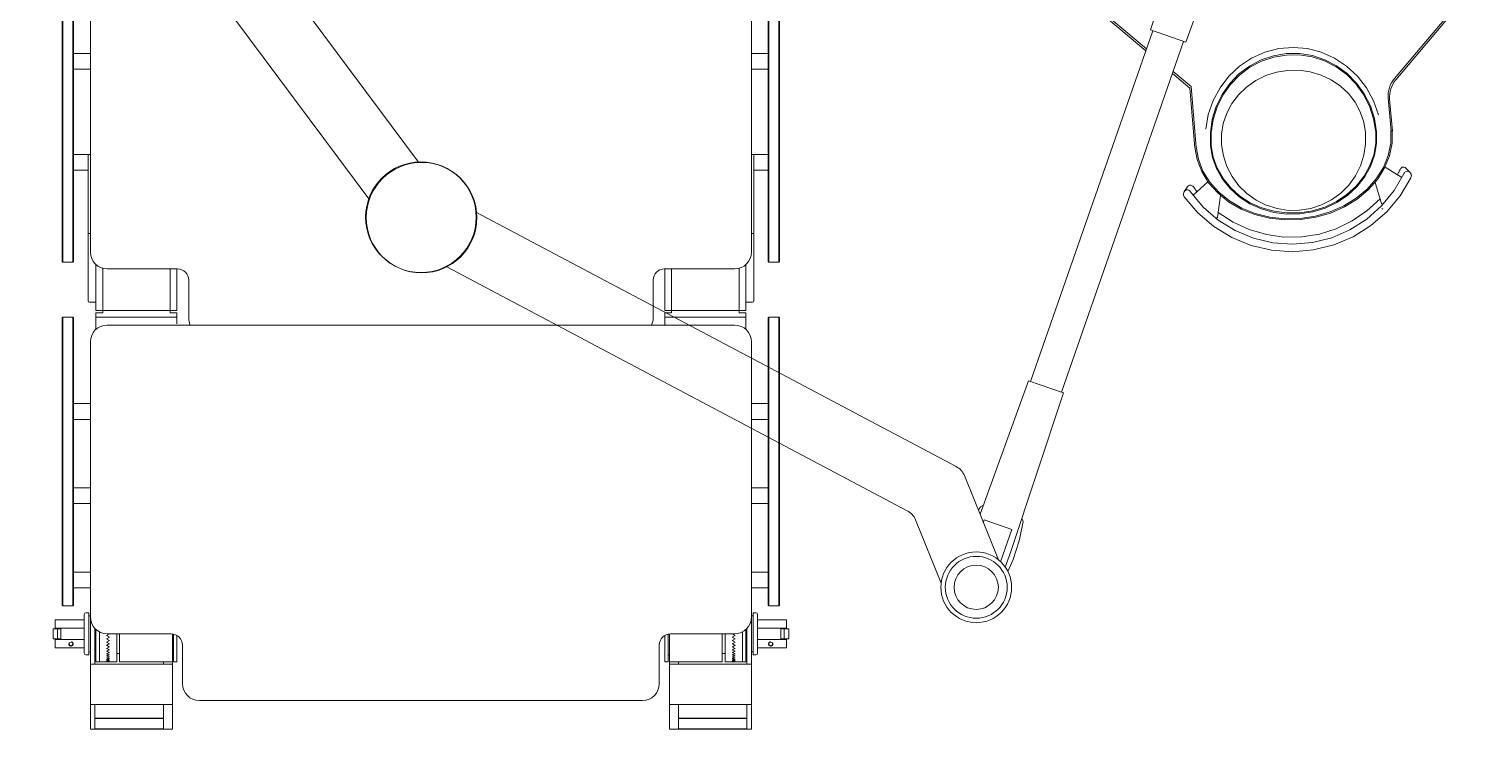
# Model space of a CAD drawing. Header units: millimetres. Extents: x 1448174 to 1599581, y -224422 to -106989.
# Drawn here: x 1488700 to 1489796, y -135425 to -134891 of the extents above; entities that cross this region are included whole.
import ezdxf

# ---------------------------------------------------------------- set-up
doc = ezdxf.new("R2010")
doc.units = ezdxf.units.MM
doc.header["$LTSCALE"] = 600
doc.header["$MEASUREMENT"] = 0
doc.layers.add('furniture', color=30, linetype='Continuous', lineweight=9)

msp = doc.modelspace()

# ---------------------------------------------------------------- linework, layer by layer
at = {"layer": 'furniture'}
for p, q in [((1488997.1303, -134992.5676), (1488663.6618, -134544.0709)), ((1488959.2531, -135020.7303), (1488625.7846, -134572.2336)), ((1488747.1656, -134742.7742), (1488747.1656, -135061.2325)), ((1489250.883, -134742.7742), (1489250.883, -135061.2325)), ((1488725.7639, -135068.5091), (1488725.7639, -134767.1722)), ((1488726.1919, -135068.9371), (1488726.1919, -134766.7442)), ((1488733.8966, -134766.7442), (1488733.8966, -135068.9371)), ((1488734.3246, -134767.1722), (1488734.3246, -135068.5091)), ((1489263.7241, -134767.1722), (1489263.7241, -135068.5091)), ((1489264.1521, -134766.7442), (1489264.1521, -135068.9371)), ((1489271.8567, -135068.9371), (1489271.8567, -134766.7442)), ((1489272.2848, -135068.5091), (1489272.2848, -134767.1722)), ((1489595.5701, -134770.318), (1489555.0627, -134891.8709)), ((1489581.8099, -134901.1771), (1489625.5013, -134780.7321)), ((1489794.4616, -134865.412), (1489740.803, -134928.9801)), ((1489741.8961, -134929.9028), (1489795.5546, -134866.3346)), ((1489508.5265, -134871.6775), (1489551.309, -134907.7892)), ((1489551.8124, -134906.3423), (1489509.4492, -134870.5845)), ((1489556.6548, -134892.4248), (1489463.5927, -135159.8961)), ((1489580.2177, -134900.6231), (1489487.1558, -135168.0946)), ((1489581.8099, -134901.1771), (1489555.0627, -134891.8709)), ((1488734.3246, -134909.708), (1488734.3246, -134921.693)), ((1488747.1656, -134909.708), (1488734.3246, -134909.708)), ((1489250.883, -134909.708), (1489263.7241, -134909.708)), ((1489263.7241, -134909.708), (1489263.7241, -134921.693)), ((1489632.03, -134913.3101), (1489642.0521, -134908.8146)), ((1489639.1697, -134914.734), (1489648.6309, -134911.5391)), ((1489639.4637, -134915.738), (1489648.8257, -134912.5911)), ((1489642.0521, -134908.8146), (1489652.6551, -134906.0694)), ((1489648.6309, -134911.5391), (1489658.4695, -134909.9023)), ((1489648.8257, -134912.5911), (1489658.5604, -134910.9764)), ((1489652.6551, -134906.0694), (1489663.558, -134905.1476)), ((1489658.4695, -134909.9023), (1489668.4433, -134909.8638)), ((1489658.5604, -134910.9764), (1489668.428, -134910.9336)), ((1489663.558, -134905.1476), (1489674.4714, -134906.0735)), ((1489668.428, -134910.9336), (1489678.1855, -134912.464)), ((1489668.4433, -134909.8638), (1489678.3068, -134911.4248)), ((1489674.4714, -134906.0735), (1489685.106, -134908.8222)), ((1489678.1855, -134912.464), (1489687.5928, -134915.5296)), ((1489678.3068, -134911.4248), (1489687.8168, -134914.5468)), ((1489685.106, -134908.8222), (1489695.1797, -134913.3215)), ((1488734.3246, -134921.693), (1488747.1656, -134921.693)), ((1489263.7241, -134921.693), (1489250.883, -134921.693)), ((1489585.8218, -134935.0489), (1489572.2312, -134923.5773)), ((1489614.7693, -134927.0321), (1489622.8546, -134919.4367)), ((1489622.2963, -134925.4473), (1489630.3188, -134919.4085)), ((1489622.7647, -134926.2829), (1489630.7047, -134920.3398)), ((1489622.8546, -134919.4367), (1489632.03, -134913.3101)), ((1489630.3188, -134919.4085), (1489639.1697, -134914.734)), ((1489630.7047, -134920.3398), (1489639.4637, -134915.738)), ((1489651.0262, -134924.0934), (1489659.5539, -134922.7264)), ((1489659.5539, -134922.7264), (1489668.19, -134922.6422)), ((1489668.19, -134922.6422), (1489676.7219, -134923.8426)), ((1489687.5928, -134915.5296), (1489696.418, -134920.0552)), ((1489687.8168, -134914.5468), (1489696.7395, -134919.1527)), ((1489695.1797, -134913.3215), (1489704.4256, -134919.4513)), ((1489696.418, -134920.0552), (1489704.4441, -134925.9292)), ((1489696.7395, -134919.1527), (1489704.8549, -134925.1295)), ((1489704.4256, -134919.4513), (1489712.5983, -134927.0496)), ((1489571.7277, -134925.0242), (1489584.8992, -134936.1419)), ((1489607.9886, -134935.8947), (1489614.7693, -134927.0321)), ((1489609.501, -134940.9933), (1489615.2996, -134932.7018)), ((1489610.098, -134941.5787), (1489615.8389, -134933.4211)), ((1489615.2996, -134932.7018), (1489622.2963, -134925.4473)), ((1489615.8389, -134933.4211), (1489622.7647, -134926.2829)), ((1489628.1496, -134935.4014), (1489635.1283, -134930.5099)), ((1489635.1283, -134930.5099), (1489642.817, -134926.7093)), ((1489642.817, -134926.7093), (1489651.0262, -134924.0934)), ((1489676.7219, -134923.8426), (1489684.9396, -134926.2983)), ((1489684.9396, -134926.2983), (1489692.6407, -134929.9485)), ((1489692.6407, -134929.9485), (1489699.6354, -134934.7038)), ((1489699.6354, -134934.7038), (1489705.7517, -134940.4467)), ((1489704.4441, -134925.9292), (1489711.4731, -134933.007)), ((1489704.8549, -134925.1295), (1489711.9633, -134932.3297)), ((1489711.4731, -134933.007), (1489717.3323, -134941.1143)), ((1489711.9633, -134932.3297), (1489717.8897, -134940.576)), ((1489712.5983, -134927.0496), (1489719.4809, -134935.9147)), ((1489584.8992, -134936.1419), (1489588.75, -134981.6848)), ((1489585.8218, -134935.0489), (1489589.7578, -134981.5996)), ((1489602.6921, -134945.7896), (1489607.9886, -134935.8947)), ((1489605.0434, -134950.1177), (1489609.501, -134940.9933)), ((1489605.6833, -134950.5547), (1489610.098, -134941.5787)), ((1489616.9874, -134947.952), (1489622.0526, -134941.2637)), ((1489622.0526, -134941.2637), (1489628.1496, -134935.4014)), ((1489705.7517, -134940.4467), (1489710.8388, -134947.036)), ((1489717.3323, -134941.1143), (1489721.8772, -134950.0516)), ((1489717.8897, -134940.576), (1489722.488, -134949.6657)), ((1489719.4809, -134935.9147), (1489724.8912, -134945.8114)), ((1489736.1041, -134943.7324), (1489738.2444, -134969.0445)), ((1489737.1972, -134944.6551), (1489739.2523, -134968.9592)), ((1489597.0707, -134967.606), (1489599.0203, -134956.4543)), ((1489599.0203, -134956.4543), (1489602.6921, -134945.7896)), ((1489602.0365, -134959.8503), (1489605.0434, -134950.1177)), ((1489602.7035, -134960.1281), (1489605.6833, -134950.5547)), ((1489610.4229, -134963.1325), (1489613.0788, -134955.3019)), ((1489613.0788, -134955.3019), (1489616.9874, -134947.952)), ((1489710.8388, -134947.036), (1489714.7717, -134954.3093)), ((1489714.7717, -134954.3093), (1489717.4534, -134962.0878)), ((1489721.8772, -134950.0516), (1489724.9959, -134959.5988)), ((1489722.488, -134949.6657), (1489725.6453, -134959.3746)), ((1489724.8912, -134945.8114), (1489728.6856, -134956.4775)), ((1489600.5544, -134969.9514), (1489602.0365, -134959.8503)), ((1489601.2321, -134970.0634), (1489602.7035, -134960.1281)), ((1489609.0855, -134971.2506), (1489610.4229, -134963.1325)), ((1489717.4534, -134962.0878), (1489718.8178, -134970.1795)), ((1489724.9959, -134959.5988), (1489726.6118, -134969.5206)), ((1489725.6453, -134959.3746), (1489727.2836, -134969.4637)), ((1488734.3246, -134973.9161), (1488734.3246, -134985.9011)), ((1489263.7241, -134973.9161), (1489263.7241, -134985.9011)), ((1489600.6334, -134980.1725), (1489600.5544, -134969.9514)), ((1489601.3051, -134980.1157), (1489601.2321, -134970.0634)), ((1489609.0992, -134979.4566), (1489609.0855, -134971.2506)), ((1489718.8178, -134970.1795), (1489718.8638, -134978.7682)), ((1489726.5871, -134978.4181), (1489725.0205, -134987.2271)), ((1489727.262, -134978.4953), (1489725.6818, -134987.4362)), ((1489726.6118, -134969.5206), (1489726.5871, -134978.4181)), ((1489727.2836, -134969.4637), (1489727.262, -134978.4953)), ((1489738.0909, -134978.1167), (1489736.1545, -134987.6117)), ((1489739.0983, -134978.1739), (1489737.1366, -134987.8099)), ((1489738.2017, -134968.5406), (1489738.0909, -134978.1167)), ((1489739.2096, -134968.4553), (1489739.0983, -134978.1739)), ((1488747.1656, -134986.7543), (1488734.3246, -134986.7543)), ((1488745.4535, -134986.7543), (1488745.4535, -135098.4715)), ((1489250.883, -134986.7543), (1489263.7241, -134986.7543)), ((1489252.5952, -134986.7543), (1489252.5952, -135098.4715)), ((1489590.4489, -134990.7428), (1489588.7075, -134981.1809)), ((1489591.4324, -134990.5173), (1489589.7151, -134981.0956)), ((1489602.1711, -134989.0721), (1489600.6334, -134980.1725)), ((1489602.8234, -134988.8828), (1489601.3051, -134980.1157)), ((1489605.2302, -134997.6208), (1489602.1711, -134989.0721)), ((1489605.8469, -134997.3036), (1489602.8234, -134988.8828)), ((1489610.4959, -134987.9311), (1489609.0992, -134979.4566)), ((1489613.209, -134996.0827), (1489610.4959, -134987.9311)), ((1489717.5579, -134987.2596), (1489714.932, -134995.4447)), ((1489718.8638, -134978.7682), (1489717.5579, -134987.2596)), ((1489725.0205, -134987.2271), (1489721.9502, -134995.7305)), ((1489725.6818, -134987.4362), (1489722.5816, -134996.0664)), ((1489736.1545, -134987.6117), (1489732.4406, -134996.7918)), ((1489737.1366, -134987.8099), (1489733.3732, -134997.1259)), ((1488734.3246, -134998.7393), (1488745.4535, -134998.7393)), ((1489263.7241, -134998.7393), (1489252.5952, -134998.7393)), ((1489594.0005, -134999.9127), (1489590.4489, -134990.7428)), ((1489594.9355, -134999.5526), (1489591.4324, -134990.5173)), ((1489599.2748, -135008.4645), (1489594.0005, -134999.9127)), ((1489600.1381, -135007.9786), (1489594.9355, -134999.5526)), ((1489609.7353, -135005.6081), (1489605.2302, -134997.6208)), ((1489610.3013, -135005.1707), (1489605.8469, -134997.3036)), ((1489617.1719, -135003.7107), (1489613.209, -134996.0827)), ((1489714.932, -134995.4447), (1489711.0512, -135003.1216)), ((1489721.9502, -134995.7305), (1489717.452, -135003.7189)), ((1489722.5816, -134996.0664), (1489718.0379, -135004.1735)), ((1489732.4406, -134996.7918), (1489727.0403, -135005.4308)), ((1489733.3732, -134997.1259), (1489727.9006, -135005.8926)), ((1489733.7445, -134996.3861), (1489746.5292, -135004.4269)), ((1489744.1963, -135000.2346), (1489743.9827, -135000.6447)), ((1489744.4079, -134999.8234), (1489744.1963, -135000.2346)), ((1489744.6175, -134999.4109), (1489744.4079, -134999.8234)), ((1489744.8249, -134998.9976), (1489744.6175, -134999.4109)), ((1489745.0303, -134998.5832), (1489744.8249, -134998.9976)), ((1489745.2336, -134998.1677), (1489745.0303, -134998.5832)), ((1489748.8965, -134996.6985), (1489752.7615, -135000.5802)), ((1489580.6228, -135015.1352), (1489583.7813, -135010.6597)), ((1489587.4126, -135017.8809), (1489598.7423, -135007.739)), ((1489587.5357, -135011.333), (1489587.6388, -135011.493)), ((1489606.1417, -135016.1879), (1489599.2748, -135008.4645)), ((1489606.9122, -135015.5881), (1489600.1381, -135007.9786)), ((1489615.5757, -135012.8373), (1489609.7353, -135005.6081)), ((1489616.0769, -135012.2905), (1489610.3013, -135005.1707)), ((1489622.2867, -135010.6271), (1489617.1719, -135003.7107)), ((1489628.4277, -135016.6619), (1489622.2867, -135010.6271)), ((1489706.0106, -135010.102), (1489699.9346, -135016.2134)), ((1489711.6367, -135010.9957), (1489704.6474, -135017.3817)), ((1489711.0512, -135003.1216), (1489706.0106, -135010.102)), ((1489717.452, -135003.7189), (1489711.6367, -135010.9957)), ((1489718.0379, -135004.1735), (1489712.1627, -135011.5579)), ((1489727.0403, -135005.4308), (1489720.0869, -135013.3159)), ((1489727.9006, -135005.8926), (1489720.8535, -135013.8943)), ((1489730.945, -135024.0979), (1489726.0749, -135008.2245)), ((1489748.1323, -135001.1933), (1489740.5863, -135014.3302)), ((1489743.3293, -135001.869), (1489743.1074, -135002.2747)), ((1489743.5491, -135001.4619), (1489743.3293, -135001.869)), ((1489743.7669, -135001.054), (1489743.5491, -135001.4619)), ((1489743.9827, -135000.6447), (1489743.7669, -135001.054)), ((1489753.3528, -135004.5349), (1489745.1742, -135018.2768)), ((1489591.0739, -135031.3065), (1489580.7039, -135019.1332)), ((1489584.9888, -135014.5299), (1489585.4895, -135015.2477)), ((1489595.1773, -135026.8955), (1489585.4895, -135015.2477)), ((1489587.9089, -135011.8684), (1489587.6388, -135011.493)), ((1489588.1811, -135012.2424), (1489587.9089, -135011.8684)), ((1489588.455, -135012.6151), (1489588.1811, -135012.2424)), ((1489588.7307, -135012.9864), (1489588.455, -135012.6151)), ((1489589.0084, -135013.3563), (1489588.7307, -135012.9864)), ((1489589.288, -135013.7249), (1489589.0084, -135013.3563)), ((1489589.5694, -135014.0919), (1489589.288, -135013.7249)), ((1489589.8525, -135014.4577), (1489589.5694, -135014.0919)), ((1489590.1376, -135014.822), (1489589.8525, -135014.4577)), ((1489590.4245, -135015.1847), (1489590.1376, -135014.822)), ((1489606.0784, -135034.6559), (1489608.2274, -135018.0882)), ((1489614.4324, -135022.8926), (1489606.1417, -135016.1879)), ((1489615.091, -135022.1938), (1489606.9122, -135015.5881)), ((1489624.473, -135027.6329), (1489615.091, -135022.1938)), ((1489622.6075, -135019.1302), (1489615.5757, -135012.8373)), ((1489623.0316, -135018.4876), (1489616.0769, -135012.2905)), ((1489630.6574, -135024.3319), (1489622.6075, -135019.1302)), ((1489630.994, -135023.6094), (1489623.0316, -135018.4876)), ((1489635.4436, -135021.6664), (1489628.4277, -135016.6619)), ((1489643.1616, -135025.5172), (1489635.4436, -135021.6664)), ((1489692.9729, -135021.3054), (1489685.2966, -135025.253)), ((1489699.9346, -135016.2134), (1489692.9729, -135021.3054)), ((1489704.6474, -135017.3817), (1489696.656, -135022.7197)), ((1489705.1005, -135018.0374), (1489697.0253, -135023.4528)), ((1489711.7512, -135020.2532), (1489702.2388, -135026.0716)), ((1489712.4054, -135020.9338), (1489702.7645, -135026.8376)), ((1489712.1627, -135011.5579), (1489705.1005, -135018.0374)), ((1489720.0869, -135013.3159), (1489711.7512, -135020.2532)), ((1489720.8535, -135013.8943), (1489712.4054, -135020.9338)), ((1489729.8689, -135020.5903), (1489719.9283, -135029.8166)), ((1489740.5863, -135014.3302), (1489731.0384, -135026.0917)), ((1489745.1742, -135018.2768), (1489734.933, -135030.5575)), ((1489040.9732, -135030.7913), (1489406.94, -135224.7997)), ((1489603.2317, -135041.6933), (1489591.0739, -135031.3065)), ((1489606.6011, -135036.8446), (1489595.1773, -135026.8955)), ((1489617.899, -135038.4436), (1489606.5504, -135031.0175)), ((1489623.9425, -135028.4137), (1489614.4324, -135022.8926)), ((1489634.4379, -135032.6149), (1489623.9425, -135028.4137)), ((1489634.8274, -135031.7715), (1489624.473, -135027.6329)), ((1489639.5273, -135028.3145), (1489630.6574, -135024.3319)), ((1489639.7681, -135027.5298), (1489630.994, -135023.6094)), ((1489645.6602, -135035.3931), (1489634.4379, -135032.6149)), ((1489645.8989, -135034.5078), (1489634.8274, -135031.7715)), ((1489648.9987, -135030.9799), (1489639.5273, -135028.3145)), ((1489649.1378, -135030.1523), (1489639.7681, -135027.5298)), ((1489651.3916, -135028.1197), (1489643.1616, -135025.5172)), ((1489658.8386, -135032.2624), (1489648.9987, -135030.9799)), ((1489658.8725, -135031.4122), (1489649.1378, -135030.1523)), ((1489659.9311, -135029.4099), (1489651.3916, -135028.1197)), ((1489668.8044, -135032.1303), (1489658.8386, -135032.2624)), ((1489668.7324, -135031.2785), (1489658.8725, -135031.4122)), ((1489668.5698, -135029.3556), (1489659.9311, -135029.4099)), ((1489677.0949, -135027.9585), (1489668.5698, -135029.3556)), ((1489678.4747, -135029.7547), (1489668.7324, -135031.2785)), ((1489678.6511, -135030.5871), (1489668.8044, -135032.1303)), ((1489685.2966, -135025.253), (1489677.0949, -135027.9585)), ((1489687.8597, -135026.878), (1489678.4747, -135029.7547)), ((1489688.1358, -135027.6708), (1489678.6511, -135030.5871)), ((1489691.7838, -135030.628), (1489680.6437, -135033.8102)), ((1489692.1679, -135031.4606), (1489680.8768, -135034.689)), ((1489696.656, -135022.7197), (1489687.8597, -135026.878)), ((1489697.0253, -135023.4528), (1489688.1358, -135027.6708)), ((1489702.2388, -135026.0716), (1489691.7838, -135030.628)), ((1489702.7645, -135026.8376), (1489692.1679, -135031.4606)), ((1489719.9283, -135029.8166), (1489708.7404, -135037.4814)), ((1489731.0384, -135026.0917), (1489719.7344, -135036.1753)), ((1489734.933, -135030.5575), (1489722.8853, -135041.0704)), ((1489730.945, -135024.0979), (1489732.1798, -135024.8746)), ((1489731.9205, -135028.4154), (1489731.339, -135028.0496)), ((1489616.8736, -135050.034), (1489603.2317, -135041.6933)), ((1489605.0449, -135035.5811), (1489606.0784, -135034.6559)), ((1489619.4675, -135044.8397), (1489606.6011, -135036.8446)), ((1489630.2151, -135044.1211), (1489617.899, -135038.4436)), ((1489643.2313, -135047.9266), (1489630.2151, -135044.1211)), ((1489657.3331, -135036.6796), (1489645.6602, -135035.3931)), ((1489657.4153, -135035.7742), (1489645.8989, -135034.5078)), ((1489669.1691, -135036.443), (1489657.3331, -135036.6796)), ((1489669.0927, -135035.5398), (1489657.4153, -135035.7742)), ((1489680.6437, -135033.8102), (1489669.0927, -135035.5398)), ((1489680.8768, -135034.689), (1489669.1691, -135036.443)), ((1489696.5479, -135043.4185), (1489683.6158, -135047.4989)), ((1489708.7404, -135037.4814), (1489696.5479, -135043.4185)), ((1489719.7344, -135036.1753), (1489706.9644, -135044.3221)), ((1489722.8853, -135041.0704), (1489709.332, -135049.5527)), ((1488745.4535, -135047.1073), (1488747.1656, -135047.1073)), ((1488747.1656, -135057.0344), (1488747.1656, -135054.3006)), ((1489252.5952, -135047.1073), (1489250.883, -135047.1073)), ((1489250.883, -135057.0344), (1489250.883, -135054.3006)), ((1489631.6587, -135056.1203), (1489616.8736, -135050.034)), ((1489633.4456, -135050.6751), (1489619.4675, -135044.8397)), ((1489648.1761, -135054.2008), (1489633.4456, -135050.6751)), ((1489656.6649, -135049.7778), (1489643.2313, -135047.9266)), ((1489663.2802, -135055.3261), (1489648.1761, -135054.2008)), ((1489670.2245, -135049.6342), (1489656.6649, -135049.7778)), ((1489678.3698, -135054.0222), (1489663.2802, -135055.3261)), ((1489683.6158, -135047.4989), (1489670.2245, -135049.6342)), ((1489693.0572, -135050.3224), (1489678.3698, -135054.0222)), ((1489706.9644, -135044.3221), (1489693.0572, -135050.3224)), ((1489709.332, -135049.5527), (1489694.6118, -135055.7924)), ((1489647.2177, -135059.7998), (1489631.6587, -135056.1203)), ((1489663.1617, -135060.9808), (1489647.2177, -135059.7998)), ((1489679.0923, -135059.6339), (1489663.1617, -135060.9808)), ((1489694.6118, -135055.7924), (1489679.0923, -135059.6339)), ((1488726.1919, -135068.9371), (1488725.7639, -135068.5091)), ((1488733.8966, -135068.9371), (1488726.1919, -135068.9371)), ((1488733.8966, -135068.9371), (1488734.3246, -135068.5091)), ((1488751.446, -135105.7481), (1488751.446, -135070.8036)), ((1488756.5824, -135105.7481), (1488756.5824, -135073.6085)), ((1488813.5111, -135074.0735), (1488760.0067, -135074.0735)), ((1488807.9467, -135105.7481), (1488807.9467, -135074.0735)), ((1488813.0831, -135105.7481), (1488813.0831, -135074.0735)), ((1489018.8658, -135072.4936), (1489369.6542, -135258.4555)), ((1489184.5376, -135074.0735), (1489238.042, -135074.0735)), ((1489184.9656, -135074.0735), (1489184.9656, -135105.7481)), ((1489190.102, -135105.7481), (1489190.102, -135074.0735)), ((1489241.4662, -135105.7481), (1489241.4662, -135073.6085)), ((1489246.6027, -135070.8036), (1489246.6027, -135105.7481)), ((1489264.1521, -135068.9371), (1489263.7241, -135068.5091)), ((1489264.1521, -135068.9371), (1489271.8567, -135068.9371)), ((1489271.8567, -135068.9371), (1489272.2848, -135068.5091)), ((1488822.0718, -135111.3766), (1488822.0718, -135082.6342)), ((1489175.9769, -135082.6342), (1489175.9769, -135111.3766)), ((1488746.3096, -135099.3276), (1488751.446, -135099.3276)), ((1488751.446, -135105.7481), (1488754.0142, -135105.7481)), ((1488751.446, -135107.4603), (1488751.446, -135110.8845)), ((1488756.5824, -135107.4603), (1488751.446, -135107.4603)), ((1488754.0142, -135105.7481), (1488756.5824, -135105.7481)), ((1488756.5824, -135105.7481), (1488756.5824, -135107.4603)), ((1488807.9467, -135105.7481), (1488756.5824, -135105.7481)), ((1488807.9467, -135105.7481), (1488807.9467, -135107.4603)), ((1488810.5149, -135105.7481), (1488807.9467, -135105.7481)), ((1488807.9467, -135107.4603), (1488813.0831, -135107.4603)), ((1488813.0831, -135105.7481), (1488810.5149, -135105.7481)), ((1488813.0831, -135110.8845), (1488813.0831, -135107.4603)), ((1489184.9656, -135105.7481), (1489187.5338, -135105.7481)), ((1489184.9656, -135110.8845), (1489184.9656, -135107.4603)), ((1489190.102, -135107.4603), (1489184.9656, -135107.4603)), ((1489187.5338, -135105.7481), (1489190.102, -135105.7481)), ((1489190.102, -135105.7481), (1489241.4662, -135105.7481)), ((1489190.102, -135105.7481), (1489190.102, -135107.4603)), ((1489241.4662, -135105.7481), (1489241.4662, -135107.4603)), ((1489244.0345, -135105.7481), (1489241.4662, -135105.7481)), ((1489241.4662, -135107.4603), (1489246.6027, -135107.4603)), ((1489246.6027, -135105.7481), (1489244.0345, -135105.7481)), ((1489251.7391, -135099.3276), (1489246.6027, -135099.3276)), ((1489246.6027, -135107.4603), (1489246.6027, -135110.8845)), ((1488726.1919, -135110.8845), (1488725.7639, -135111.3126)), ((1488725.7639, -135330.4666), (1488725.7639, -135111.3126)), ((1488726.1919, -135110.8845), (1488733.8966, -135110.8845)), ((1488726.1919, -135330.8947), (1488726.1919, -135110.8845)), ((1488733.8966, -135110.8845), (1488733.8966, -135330.8947)), ((1488734.3246, -135111.3126), (1488733.8966, -135110.8845)), ((1488734.3246, -135111.3126), (1488734.3246, -135330.4666)), ((1488751.446, -135116.021), (1488751.446, -135110.8845)), ((1488751.446, -135110.8845), (1488813.0831, -135110.8845)), ((1488751.446, -135120.1469), (1488751.446, -135110.8845)), ((1488751.446, -135116.021), (1488751.446, -135120.1469)), ((1488760.0067, -135116.877), (1489238.042, -135116.877)), ((1488813.0831, -135116.021), (1488813.0831, -135110.8845)), ((1489246.6027, -135110.8845), (1489184.9656, -135110.8845)), ((1489184.9656, -135116.877), (1489184.9656, -135110.8845)), ((1489246.6027, -135116.021), (1489246.6027, -135110.8845)), ((1489246.6027, -135120.1469), (1489246.6027, -135110.8845)), ((1489246.6027, -135116.021), (1489246.6027, -135120.1469)), ((1489263.7241, -135111.3126), (1489264.1521, -135110.8845)), ((1489263.7241, -135111.3126), (1489263.7241, -135330.4666)), ((1489264.1521, -135110.8845), (1489264.1521, -135330.8947)), ((1489271.8567, -135110.8845), (1489264.1521, -135110.8845)), ((1489271.8567, -135330.8947), (1489271.8567, -135110.8845)), ((1489271.8567, -135110.8845), (1489272.2848, -135111.3126)), ((1489272.2848, -135330.4666), (1489272.2848, -135111.3126)), ((1488747.1656, -135129.7181), (1488747.1656, -135339.4554)), ((1489250.883, -135129.7181), (1489250.883, -135339.4554)), ((1489425.0762, -135261.1325), (1489462.0007, -135159.3423)), ((1489488.7479, -135168.6484), (1489462.0007, -135159.3423)), ((1489488.7479, -135168.6484), (1489448.2405, -135290.2013)), ((1488747.1656, -135176.802), (1488734.3246, -135176.802)), ((1488734.3246, -135176.802), (1488734.3246, -135188.787)), ((1489250.883, -135176.802), (1489263.7241, -135176.802)), ((1489263.7241, -135176.802), (1489263.7241, -135188.787)), ((1488734.3246, -135188.787), (1488747.1656, -135188.787)), ((1489263.7241, -135188.787), (1489250.883, -135188.787)), ((1488747.1656, -135241.0073), (1488734.3246, -135241.0073)), ((1488734.3246, -135241.0073), (1488734.3246, -135252.9922)), ((1489250.883, -135241.0073), (1489263.7241, -135241.0073)), ((1489263.7241, -135241.0073), (1489263.7241, -135252.9922)), ((1489439.1601, -135295.8678), (1489413.121, -135231.6474)), ((1488734.3246, -135252.9922), (1488747.1656, -135252.9922)), ((1489263.7241, -135252.9922), (1489250.883, -135252.9922)), ((1489425.3177, -135255.4596), (1489427.6511, -135254.1085)), ((1489375.8352, -135265.3032), (1489395.4191, -135313.6032)), ((1489427.617, -135267.3989), (1489428.3064, -135265.4174)), ((1489449.322, -135272.7294), (1489428.3064, -135265.4174)), ((1489440.7776, -135297.2869), (1489449.322, -135272.7294)), ((1489457.8463, -135266.7774), (1489456.8554, -135264.2696)), ((1489448.2405, -135290.2013), (1489444.3338, -135301.4294)), ((1488747.1656, -135305.2154), (1488734.3246, -135305.2154)), ((1488734.3246, -135305.2154), (1488734.3246, -135317.2004)), ((1489250.883, -135305.2154), (1489263.7241, -135305.2154)), ((1489263.7241, -135305.2154), (1489263.7241, -135317.2004)), ((1488734.3246, -135317.2004), (1488747.1656, -135317.2004)), ((1489263.7241, -135317.2004), (1489250.883, -135317.2004)), ((1488726.1919, -135330.8947), (1488725.7639, -135330.4666)), ((1488733.8966, -135330.8947), (1488726.1919, -135330.8947)), ((1488733.8966, -135330.8947), (1488734.3246, -135330.4666)), ((1488742.4573, -135367.0636), (1488742.4573, -135337.5293)), ((1488745.8815, -135336.2452), (1488743.7414, -135336.2452)), ((1488745.8815, -135368.3477), (1488745.8815, -135336.2452)), ((1488745.8815, -135365.9936), (1488745.8815, -135338.5993)), ((1488745.8815, -135338.5993), (1488747.1656, -135338.5993)), ((1488747.1656, -135425.0628), (1488747.1656, -135330.895)), ((1489250.883, -135425.0628), (1489250.883, -135330.895)), ((1489252.1671, -135338.5993), (1489250.883, -135338.5993)), ((1489252.1671, -135368.3477), (1489252.1671, -135336.2452)), ((1489252.1671, -135336.2452), (1489254.3073, -135336.2452)), ((1489252.1671, -135365.9936), (1489252.1671, -135338.5993)), ((1489255.5914, -135367.0636), (1489255.5914, -135337.5293)), ((1489264.1521, -135330.8947), (1489263.7241, -135330.4666)), ((1489264.1521, -135330.8947), (1489271.8567, -135330.8947)), ((1489271.8567, -135330.8947), (1489272.2848, -135330.4666)), ((1488718.7344, -135348.4441), (1488718.7344, -135356.1487)), ((1488724.7269, -135348.4441), (1488718.7344, -135348.4441)), ((1488742.4573, -135341.5955), (1488720.4466, -135341.5955)), ((1488720.4466, -135341.5955), (1488720.4466, -135348.4441)), ((1488720.4466, -135348.0161), (1488742.4573, -135348.0161)), ((1488722.1587, -135348.4441), (1488722.1587, -135356.1487)), ((1488724.7269, -135356.5768), (1488724.7269, -135348.0161)), ((1488750.5899, -135348.1857), (1488750.5899, -135375.4107)), ((1488751.446, -135349.0266), (1488751.446, -135373.6982)), ((1488754.0142, -135373.6982), (1488754.0142, -135350.8125)), ((1488754.0142, -135373.6978), (1488754.0142, -135350.8125)), ((1489244.0345, -135373.6978), (1489244.0345, -135350.8125)), ((1489244.0345, -135373.6982), (1489244.0345, -135350.8125)), ((1489246.6027, -135349.0266), (1489246.6027, -135373.6982)), ((1489247.4587, -135348.1857), (1489247.4587, -135375.4107)), ((1489255.5914, -135341.5955), (1489277.6021, -135341.5955)), ((1489277.6021, -135348.0161), (1489255.5914, -135348.0161)), ((1489273.3217, -135356.5768), (1489273.3217, -135348.0161)), ((1489273.3217, -135348.4441), (1489279.3142, -135348.4441)), ((1489275.8899, -135348.4441), (1489275.8899, -135356.1487)), ((1489277.6021, -135341.5955), (1489277.6021, -135348.4441)), ((1489279.3142, -135348.4441), (1489279.3142, -135356.1487)), ((1488718.7344, -135356.1487), (1488724.7269, -135356.1487)), ((1488720.4466, -135356.1487), (1488720.4466, -135362.9973)), ((1488742.4573, -135356.5768), (1488720.4466, -135356.5768)), ((1488761.2908, -135352.468), (1488759.5787, -135353.589)), ((1488759.5787, -135353.589), (1488761.2908, -135354.7064)), ((1488761.2908, -135355.0463), (1488759.5787, -135356.1545)), ((1488759.5787, -135356.1545), (1488761.2908, -135357.2521)), ((1488761.2908, -135357.5846), (1488759.5787, -135358.6639)), ((1488759.5787, -135358.6639), (1488761.2908, -135359.7256)), ((1488761.2908, -135360.0458), (1488759.5787, -135361.0803)), ((1488759.5787, -135361.0803), (1488761.2908, -135362.0907)), ((1488808.8027, -135352.2965), (1488760.0067, -135352.2965)), ((1488761.7188, -135352.2911), (1488760.0081, -135353.3719)), ((1488760.0081, -135353.3719), (1488760.0087, -135353.7991)), ((1488760.0087, -135353.7991), (1488761.7223, -135354.8675)), ((1488761.7223, -135354.8675), (1488760.0116, -135355.9404)), ((1488760.0116, -135355.9404), (1488760.0121, -135356.3614)), ((1488760.0121, -135356.3614), (1488761.7256, -135357.4063)), ((1488761.7256, -135357.4063), (1488760.0149, -135358.4558)), ((1488760.0149, -135358.4558), (1488760.0154, -135358.8644)), ((1488760.0154, -135358.8644), (1488761.7289, -135359.8706)), ((1488761.7289, -135359.8706), (1488760.0181, -135360.8813)), ((1488760.0181, -135360.8813), (1488760.0186, -135361.2716)), ((1488760.0186, -135361.2716), (1488761.7321, -135362.2243)), ((1488761.2908, -135352.2965), (1488761.2908, -135352.468)), ((1488761.2908, -135354.7064), (1488761.2908, -135355.0463)), ((1488761.2908, -135354.7064), (1488761.2908, -135355.0463)), ((1488761.2908, -135357.2521), (1488761.2908, -135357.5846)), ((1488761.2908, -135357.2521), (1488761.2908, -135357.5846)), ((1488761.2908, -135359.7256), (1488761.2908, -135360.0458)), ((1488761.2908, -135359.7256), (1488761.2908, -135360.0458)), ((1488767.2833, -135373.6982), (1488767.2833, -135352.2965)), ((1488769.4235, -135352.2965), (1488769.4235, -135373.6985)), ((1488809.6588, -135425.0628), (1488809.6588, -135352.3394)), ((1488810.5149, -135373.6982), (1488810.5149, -135352.4695)), ((1488813.0831, -135353.4434), (1488813.0831, -135373.6982)), ((1488817.3634, -135360.8572), (1488817.3634, -135390.3219)), ((1489180.6852, -135360.8572), (1489180.6852, -135390.3219)), ((1489184.9656, -135353.4434), (1489184.9656, -135373.6982)), ((1489187.5338, -135373.6982), (1489187.5338, -135352.4695)), ((1489188.3899, -135425.0628), (1489188.3899, -135352.3394)), ((1489189.2459, -135352.2965), (1489238.042, -135352.2965)), ((1489228.6252, -135352.2965), (1489228.6252, -135373.6985)), ((1489230.7654, -135373.6982), (1489230.7654, -135352.2965)), ((1489238.03, -135361.2716), (1489236.3166, -135362.2243)), ((1489238.0332, -135358.8644), (1489236.3197, -135359.8706)), ((1489236.3197, -135359.8706), (1489238.0305, -135360.8813)), ((1489238.0366, -135356.3614), (1489236.323, -135357.4063)), ((1489236.323, -135357.4063), (1489238.0338, -135358.4558)), ((1489238.04, -135353.7991), (1489236.3264, -135354.8675)), ((1489236.3264, -135354.8675), (1489238.0371, -135355.9404)), ((1489236.3298, -135352.2911), (1489238.0405, -135353.3719)), ((1489236.7579, -135352.2965), (1489236.7579, -135352.468)), ((1489236.7579, -135352.468), (1489238.47, -135353.589)), ((1489238.47, -135353.589), (1489236.7579, -135354.7064)), ((1489236.7579, -135354.7064), (1489236.7579, -135355.0463)), ((1489236.7579, -135354.7064), (1489236.7579, -135355.0463)), ((1489236.7579, -135355.0463), (1489238.47, -135356.1545)), ((1489238.47, -135356.1545), (1489236.7579, -135357.2521)), ((1489236.7579, -135357.2521), (1489236.7579, -135357.5846)), ((1489236.7579, -135357.2521), (1489236.7579, -135357.5846)), ((1489236.7579, -135357.5846), (1489238.47, -135358.6639)), ((1489238.47, -135358.6639), (1489236.7579, -135359.7256)), ((1489236.7579, -135359.7256), (1489236.7579, -135360.0458)), ((1489236.7579, -135359.7256), (1489236.7579, -135360.0458)), ((1489236.7579, -135360.0458), (1489238.47, -135361.0803)), ((1489238.47, -135361.0803), (1489236.7579, -135362.0907)), ((1489238.0305, -135360.8813), (1489238.03, -135361.2716)), ((1489238.0338, -135358.4558), (1489238.0332, -135358.8644)), ((1489238.0371, -135355.9404), (1489238.0366, -135356.3614)), ((1489238.0405, -135353.3719), (1489238.04, -135353.7991)), ((1489255.5914, -135356.5768), (1489277.6021, -135356.5768)), ((1489279.3142, -135356.1487), (1489273.3217, -135356.1487)), ((1489277.6021, -135356.1487), (1489277.6021, -135362.9973)), ((1488720.4466, -135362.9973), (1488742.4573, -135362.9973)), ((1488745.8815, -135368.3477), (1488743.7414, -135368.3477)), ((1488747.1656, -135365.9936), (1488745.8815, -135365.9936)), ((1488750.5899, -135364.2818), (1488751.446, -135364.2818)), ((1488761.2908, -135362.3939), (1488759.5787, -135363.3687)), ((1488759.5787, -135363.3687), (1488761.2908, -135364.3131)), ((1488761.2908, -135364.5949), (1488759.5787, -135365.4956)), ((1488759.5787, -135365.4956), (1488761.2908, -135366.3602)), ((1488761.2908, -135366.6165), (1488759.5787, -135367.4301)), ((1488759.5787, -135367.4301), (1488761.2908, -135368.2022)), ((1488761.2908, -135368.4292), (1488759.5787, -135369.1439)), ((1488759.5787, -135369.1439), (1488761.2908, -135369.8122)), ((1488761.2908, -135370.0068), (1488759.5787, -135370.612)), ((1488759.5787, -135370.612), (1488761.2908, -135371.1669)), ((1488761.2908, -135371.326), (1488759.5787, -135371.813)), ((1488759.5787, -135371.813), (1488761.2908, -135372.2464)), ((1488761.2908, -135372.3678), (1488759.5787, -135372.7295)), ((1488759.5787, -135372.7295), (1488761.2908, -135373.035)), ((1488761.7321, -135362.2243), (1488760.0212, -135363.1816)), ((1488760.0212, -135363.1816), (1488760.0217, -135363.5479)), ((1488760.0217, -135363.5479), (1488761.735, -135364.4332)), ((1488761.735, -135364.4332), (1488760.024, -135365.3231)), ((1488760.024, -135365.3231), (1488760.0245, -135365.66)), ((1488760.0245, -135365.66), (1488761.7377, -135366.465)), ((1488761.7377, -135366.465), (1488760.0266, -135367.2746)), ((1488760.0266, -135367.2746), (1488760.027, -135367.5772)), ((1488760.027, -135367.5772), (1488761.7401, -135368.2902)), ((1488761.7401, -135368.2902), (1488760.0289, -135369.0076)), ((1488760.0289, -135369.0076), (1488760.0293, -135369.2716)), ((1488760.0293, -135369.2716), (1488761.7422, -135369.882)), ((1488761.7422, -135369.882), (1488760.0309, -135370.4969)), ((1488760.0309, -135370.4969), (1488760.0312, -135370.7184)), ((1488760.0312, -135370.7184), (1488761.744, -135371.2173)), ((1488761.744, -135371.2173), (1488760.0325, -135371.7208)), ((1488760.0325, -135371.7208), (1488760.0328, -135371.8965)), ((1488760.0328, -135371.8965), (1488761.7454, -135372.2766)), ((1488761.7454, -135372.2766), (1488760.0338, -135372.6614)), ((1488760.0338, -135372.6614), (1488760.034, -135372.7887)), ((1488760.034, -135372.7887), (1488761.7465, -135373.0831)), ((1488761.2908, -135362.0907), (1488761.2908, -135362.3939)), ((1488761.2908, -135362.0907), (1488761.2908, -135362.3939)), ((1488761.2908, -135364.3131), (1488761.2908, -135364.5949)), ((1488761.2908, -135364.3131), (1488761.2908, -135364.5949)), ((1488761.2908, -135366.3602), (1488761.2908, -135366.6165)), ((1488761.2908, -135366.3602), (1488761.2908, -135366.6165)), ((1488761.2908, -135368.2022), (1488761.2908, -135368.4292)), ((1488761.2908, -135368.2022), (1488761.2908, -135368.4292)), ((1488761.2908, -135369.8122), (1488761.2908, -135370.0068)), ((1488761.2908, -135369.8122), (1488761.2908, -135370.0068)), ((1488761.2908, -135371.1669), (1488761.2908, -135371.326)), ((1488761.2908, -135371.1669), (1488761.2908, -135371.326)), ((1488761.2908, -135372.2464), (1488761.2908, -135372.3678)), ((1488761.2908, -135372.2464), (1488761.2908, -135372.3678)), ((1488769.4235, -135367.2783), (1488767.2833, -135367.2783)), ((1488809.6588, -135368.5618), (1488810.5149, -135368.5618)), ((1489188.3899, -135368.5618), (1489187.5338, -135368.5618)), ((1489228.6252, -135367.2783), (1489230.7654, -135367.2783)), ((1489238.0147, -135372.7887), (1489236.3022, -135373.0831)), ((1489238.0159, -135371.8965), (1489236.3033, -135372.2766)), ((1489236.3033, -135372.2766), (1489238.0149, -135372.6614)), ((1489238.0175, -135370.7184), (1489236.3047, -135371.2173)), ((1489236.3047, -135371.2173), (1489238.0161, -135371.7208)), ((1489238.0194, -135369.2716), (1489236.3064, -135369.882)), ((1489236.3064, -135369.882), (1489238.0178, -135370.4969)), ((1489238.0216, -135367.5772), (1489236.3086, -135368.2902)), ((1489236.3086, -135368.2902), (1489238.0197, -135369.0076)), ((1489238.0242, -135365.66), (1489236.311, -135366.465)), ((1489236.311, -135366.465), (1489238.022, -135367.2746)), ((1489238.027, -135363.5479), (1489236.3137, -135364.4332)), ((1489236.3137, -135364.4332), (1489238.0246, -135365.3231)), ((1489236.3166, -135362.2243), (1489238.0275, -135363.1816)), ((1489236.7579, -135362.0907), (1489236.7579, -135362.3939)), ((1489236.7579, -135362.0907), (1489236.7579, -135362.3939)), ((1489236.7579, -135362.3939), (1489238.47, -135363.3687)), ((1489238.47, -135363.3687), (1489236.7579, -135364.3131)), ((1489236.7579, -135364.3131), (1489236.7579, -135364.5949)), ((1489236.7579, -135364.3131), (1489236.7579, -135364.5949)), ((1489236.7579, -135364.5949), (1489238.47, -135365.4956)), ((1489238.47, -135365.4956), (1489236.7579, -135366.3602)), ((1489236.7579, -135366.3602), (1489236.7579, -135366.6165)), ((1489236.7579, -135366.3602), (1489236.7579, -135366.6165)), ((1489236.7579, -135366.6165), (1489238.47, -135367.4301)), ((1489238.47, -135367.4301), (1489236.7579, -135368.2022)), ((1489236.7579, -135368.2022), (1489236.7579, -135368.4292)), ((1489236.7579, -135368.2022), (1489236.7579, -135368.4292)), ((1489236.7579, -135368.4292), (1489238.47, -135369.1439)), ((1489238.47, -135369.1439), (1489236.7579, -135369.8122)), ((1489236.7579, -135369.8122), (1489236.7579, -135370.0068)), ((1489236.7579, -135369.8122), (1489236.7579, -135370.0068)), ((1489236.7579, -135370.0068), (1489238.47, -135370.612)), ((1489238.47, -135370.612), (1489236.7579, -135371.1669)), ((1489236.7579, -135371.1669), (1489236.7579, -135371.326)), ((1489236.7579, -135371.1669), (1489236.7579, -135371.326)), ((1489236.7579, -135371.326), (1489238.47, -135371.813)), ((1489238.47, -135371.813), (1489236.7579, -135372.2464)), ((1489236.7579, -135372.2464), (1489236.7579, -135372.3678)), ((1489236.7579, -135372.2464), (1489236.7579, -135372.3678)), ((1489236.7579, -135372.3678), (1489238.47, -135372.7295)), ((1489238.47, -135372.7295), (1489236.7579, -135373.035)), ((1489238.0149, -135372.6614), (1489238.0147, -135372.7887)), ((1489238.0161, -135371.7208), (1489238.0159, -135371.8965)), ((1489238.0178, -135370.4969), (1489238.0175, -135370.7184)), ((1489238.0197, -135369.0076), (1489238.0194, -135369.2716)), ((1489238.022, -135367.2746), (1489238.0216, -135367.5772)), ((1489238.0246, -135365.3231), (1489238.0242, -135365.66)), ((1489238.0275, -135363.1816), (1489238.027, -135363.5479)), ((1489247.4587, -135364.2818), (1489246.6027, -135364.2818)), ((1489250.883, -135365.9936), (1489252.1671, -135365.9936)), ((1489252.1671, -135368.3477), (1489254.3073, -135368.3477)), ((1489277.6021, -135362.9973), (1489255.5914, -135362.9973)), ((1488747.1656, -135375.4107), (1488809.6588, -135375.4107)), ((1488754.0142, -135373.6982), (1488751.446, -135373.6982)), ((1488761.2908, -135373.6978), (1488754.0142, -135373.6978)), ((1488761.2908, -135373.1169), (1488759.5787, -135373.348)), ((1488759.5787, -135373.348), (1488761.2908, -135373.5212)), ((1488761.2908, -135373.5624), (1488759.5787, -135373.6595)), ((1488759.5787, -135373.6595), (1488761.2908, -135373.6978)), ((1488767.2833, -135373.6982), (1488760.0067, -135373.6982)), ((1488761.7465, -135373.0831), (1488760.0346, -135373.3049)), ((1488760.0346, -135373.3049), (1488760.0347, -135373.3821)), ((1488760.0347, -135373.3821), (1488761.7471, -135373.5098)), ((1488761.7471, -135373.5098), (1488760.0351, -135373.6421)), ((1488760.0351, -135373.6421), (1488760.0351, -135373.6679)), ((1488760.0351, -135373.6679), (1488761.7473, -135373.6928)), ((1488761.2908, -135373.035), (1488761.2908, -135373.1169)), ((1488761.2908, -135373.035), (1488761.2908, -135373.1169)), ((1488761.2908, -135373.5212), (1488761.2908, -135373.5624)), ((1488761.2908, -135373.5212), (1488761.2908, -135373.5624)), ((1488769.4235, -135373.6985), (1488809.6588, -135373.6985)), ((1488802.8102, -135375.4107), (1488802.8102, -135373.6985)), ((1488813.0831, -135373.6982), (1488810.5149, -135373.6982)), ((1489184.9656, -135373.6982), (1489187.5338, -135373.6982)), ((1489228.6252, -135373.6985), (1489188.3899, -135373.6985)), ((1489250.883, -135375.4107), (1489188.3899, -135375.4107)), ((1489195.2384, -135375.4107), (1489195.2384, -135373.6985)), ((1489230.7654, -135373.6982), (1489238.042, -135373.6982)), ((1489238.0135, -135373.6679), (1489236.3014, -135373.6928)), ((1489238.0139, -135373.3821), (1489236.3016, -135373.5098)), ((1489236.3016, -135373.5098), (1489238.0136, -135373.6421)), ((1489236.3022, -135373.0831), (1489238.014, -135373.3049)), ((1489236.7579, -135373.035), (1489236.7579, -135373.1169)), ((1489236.7579, -135373.035), (1489236.7579, -135373.1169)), ((1489236.7579, -135373.1169), (1489238.47, -135373.348)), ((1489238.47, -135373.348), (1489236.7579, -135373.5212)), ((1489236.7579, -135373.5212), (1489236.7579, -135373.5624)), ((1489236.7579, -135373.5212), (1489236.7579, -135373.5624)), ((1489236.7579, -135373.5624), (1489238.47, -135373.6595)), ((1489238.47, -135373.6595), (1489236.7579, -135373.6978)), ((1489236.7579, -135373.6978), (1489244.0345, -135373.6978)), ((1489238.0136, -135373.6421), (1489238.0135, -135373.6679)), ((1489238.014, -135373.3049), (1489238.0139, -135373.3821)), ((1489244.0345, -135373.6982), (1489246.6027, -135373.6982)), ((1488830.2045, -135403.163), (1489167.8442, -135403.163)), ((1488747.1656, -135406.2292), (1488809.6588, -135406.2292)), ((1488750.5899, -135406.2292), (1488750.5899, -135425.0628)), ((1488802.8102, -135416.5021), (1488750.5899, -135416.5021)), ((1488802.8102, -135425.0628), (1488802.8102, -135406.2292)), ((1489250.883, -135406.2292), (1489188.3899, -135406.2292)), ((1489195.2384, -135425.0628), (1489195.2384, -135406.2292)), ((1489195.2384, -135416.5021), (1489247.4587, -135416.5021)), ((1489247.4587, -135406.2292), (1489247.4587, -135425.0628)), ((1488747.1656, -135425.0628), (1488809.6588, -135425.0628)), ((1488802.8102, -135416.9301), (1488750.5899, -135416.9301)), ((1488802.8102, -135424.6347), (1488750.5899, -135424.6347)), ((1489250.883, -135425.0628), (1489188.3899, -135425.0628)), ((1489195.2384, -135416.9301), (1489247.4587, -135416.9301)), ((1489195.2384, -135424.6347), (1489247.4587, -135424.6347))]:
    msp.add_line(p, q, dxfattribs=at)
for centre, radius in [((1488999.0243, -135034.6677), 42.1426), ((1488999.0243, -135034.6677), 42.1426), ((1488999.5642, -135034.9788), 42.1426), ((1489422.196, -135316.8361), 26.9713), ((1489422.196, -135316.8361), 23.5999), ((1489422.196, -135316.8361), 16.8571), ((1488732.4316, -135360.0011), 1.3877), ((1489265.6171, -135360.0011), 1.3877)]:
    msp.add_circle(centre, radius, dxfattribs=at)
for centre, radius, start, end in [((1489756.2607, -134942.0282), 20.2285, 139.8319403, 184.8330813), ((1489757.3537, -134942.9508), 20.2285, 139.8319403, 184.8330813), ((1489747.7495, -134999.1396), 2.6971, 64.8330673, 154.8330833), ((1489750.5843, -135002.3168), 2.6971, 64.8330673, 154.8330833), ((1489750.3725, -135002.959), 3.3714, 334.8330993, 67.8160563), ((1489585.3219, -135012.8736), 2.6971, 34.8330733, 124.8330823), ((1489583.3774, -135017.0792), 3.3714, 124.8330823, 214.8330753), ((1489583.0561, -135016.4111), 2.6971, 44.2263593, 124.8330823), ((1488760.0067, -135061.2325), 12.8411, 180, 270), ((1489238.042, -135061.2325), 12.8411, 270, 0), ((1488813.5111, -135082.6342), 8.5607, 0, 90), ((1489184.5376, -135082.6342), 8.5607, 90, 180), ((1488746.3096, -135098.4715), 0.8561, 180, 270), ((1489251.7391, -135098.4715), 0.8561, 270, 0), ((1488760.0067, -135129.7181), 12.8411, 90, 180), ((1488834.9129, -135111.3766), 12.8411, 180, 205.3629408), ((1489163.1358, -135111.3766), 12.8411, 334.6370592, 0), ((1489238.042, -135129.7181), 12.8411, 0, 90), ((1489400.6236, -135236.7146), 13.4856, 22.0707708, 62.0707894), ((1489363.3378, -135270.3704), 13.4856, 22.0707874, 62.0707934), ((1489544.8403, -135323.8115), 137.6867, 150.2358883, 151.4934653), ((1489321.7093, -135246.177), 137.6867, 334.8195817, 351.3952153), ((1488743.7414, -135337.5293), 1.2841, 90, 180), ((1488760.0067, -135339.4554), 12.8411, 180, 270), ((1489238.042, -135339.4554), 12.8411, 270, 0), ((1489254.3073, -135337.5293), 1.2841, 0, 90), ((1488732.4316, -135360.0011), 1.7121, 150, 80), ((1488808.8027, -135360.8572), 8.5607, 0, 90), ((1489189.2459, -135360.8572), 8.5607, 90, 180), ((1489265.6171, -135360.0011), 1.7121, 100, 30), ((1488743.7414, -135367.0636), 1.2841, 180, 270), ((1489254.3073, -135367.0636), 1.2841, 270, 0), ((1488830.2045, -135390.3219), 12.8411, 180, 270), ((1489167.8442, -135390.3219), 12.8411, 270, 0)]:
    msp.add_arc(centre, radius, start, end, dxfattribs=at)

doc.saveas('drawing.dxf')
